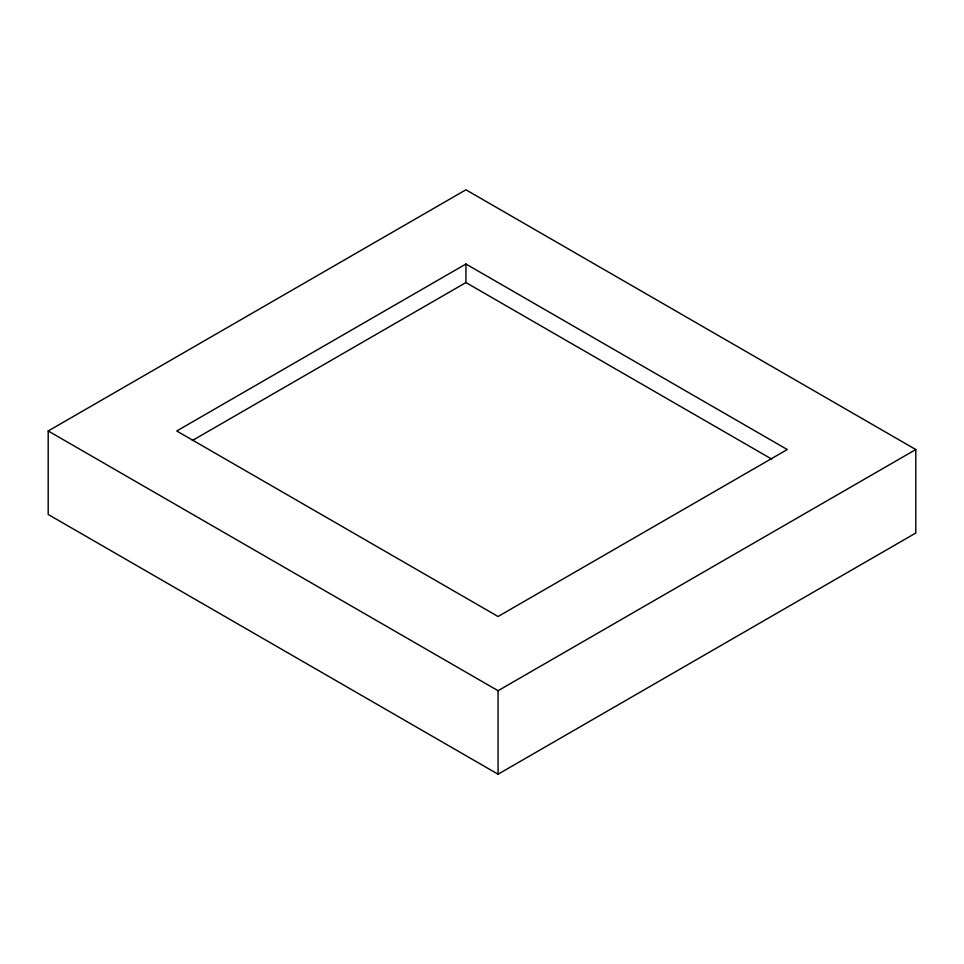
<?xml version="1.0" encoding="UTF-8"?>
<svg xmlns="http://www.w3.org/2000/svg" width="964" height="964" viewBox="0 0 964 964"><rect width="100%" height="100%" fill="white"/><g stroke="black" fill="none" stroke-linecap="round" stroke-linejoin="round"><path stroke-width="1.45" d="M48.2 430.98L465.937 189.8L915.8 449.537L915.8 533.02L498.063 774.2L48.2 514.463L48.2 430.98L498.063 690.706L915.8 449.537M465.937 264.016L176.737 430.98L498.063 616.502L787.263 449.537L465.937 264.016L465.937 282.56L771.658 459.069M192.366 440.512L465.937 282.56M498.063 690.706L498.063 774.2"/></g></svg>
